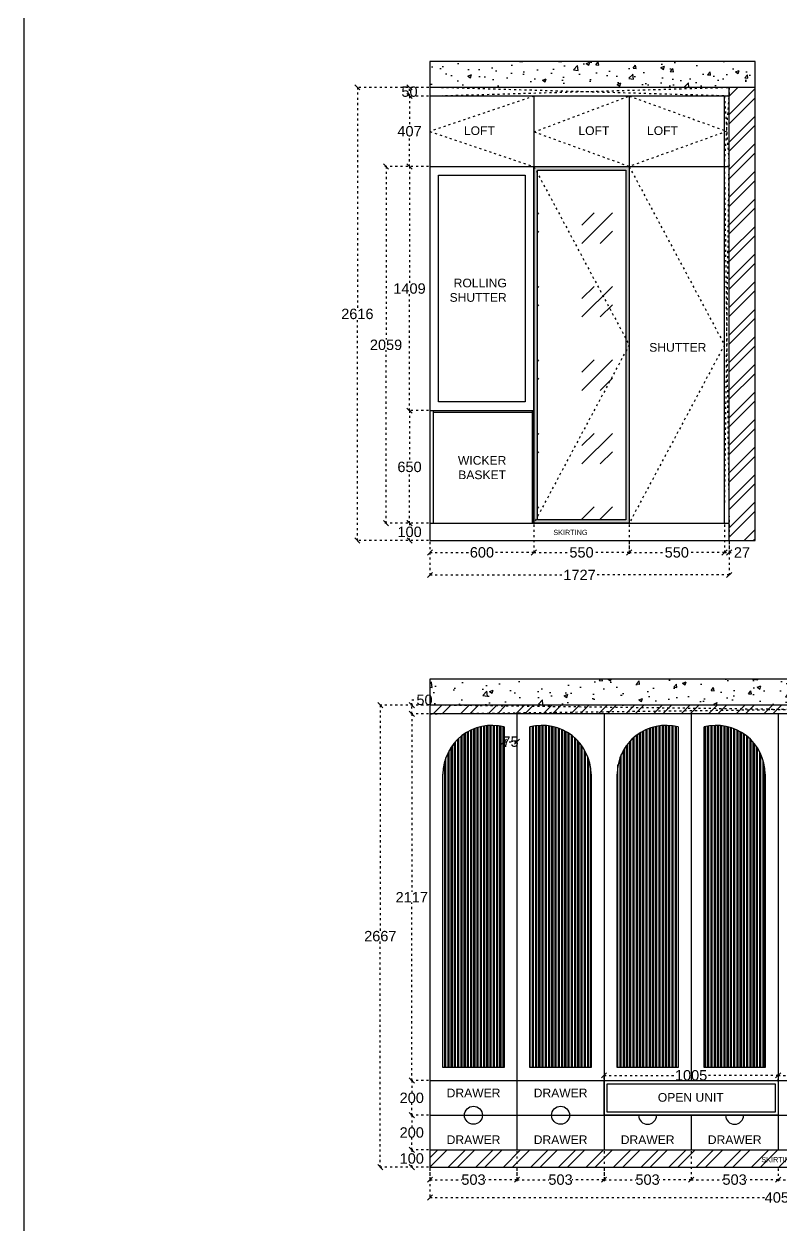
# Model space of a CAD drawing. Header units: millimetres. Extents: x 221542 to 643377, y 20779 to 241923.
# Drawn here: x 268734 to 273104, y 112704 to 119637 of the extents above; entities that cross this region are included whole.
import ezdxf

# ---------------------------------------------------------------- set-up
doc = ezdxf.new("R2010")
doc.units = ezdxf.units.MM
doc.header["$MEASUREMENT"] = 0
doc.linetypes.add('ACAD_ISO03W100', pattern=[30, 12, -18])
doc.layers.add('Walls', color=253, linetype='Continuous')
doc.styles.get("Standard").update_dxf_attribs({"font": 'arial.ttf'})
doc.dimstyles.get("Standard").update_dxf_attribs({"dimtxt": 60, "dimasz": 30, "dimexe": 7.75, "dimexo": 8.13, "dimgap": 0.63, "dimtad": 0, "dimtih": 1, "dimtoh": 1, "dimdec": 0, "dimzin": 0, "dimtxsty": 'Standard', "dimblk": 'OBLIQUE', "dimcen": 2.25, "dimclrd": 1, "dimclre": 1, "dimclrt": 1, "dimadec": 0, "dimazin": 0, "dimtfac": 1, "dimtdec": 0, "dimtofl": 0, "dimtmove": 0, "dimatfit": 3, "dimfxl": 1, "dimtolj": 1, "dimtzin": 0, "dimlwd": 30, "dimarcsym": 0})
pattern_1 = [(50, (0, 0), (215.17805, -18.82564), [22.5, -247.5]), (355, (0, 0), (-41.6254, 225.65764), [18, -198]), (100.451444, (17.93, -1.57), (173.55265, 206.832), [19.12206, -210.34263]), (46.1842, (0, 60), (320.1724, -49.65578), [33.75, -371.25]), (96.63564, (26.68, 55.86), (280.39858, 292.23558), [28.6831, -315.51413]), (351.18416, (0, 60), (280.3986, 292.23558), [27, -297]), (21, (30, 45), (179.07212, -120.78567), [22.5, -247.5]), (326, (30, 45), (72.9946, 217.54501), [18, -198]), (71.451445, (44.92, 34.93), (252.06671, 96.75935), [19.12206, -210.34263]), (37.5, (0, 0), (3.647957, 99.868156), [0, -195.6, 0, -201, 0, -198.75]), (7.5, (0, 0), (78.92086, 118.323514), [0, -114.6, 0, -191.1, 0, -75.75]), (327.5, (-66.9, 0), (160.14673, -6.766462), [0, -75, 0, -234, 0, -310.5]), (317.5, (-96.9, 0), (174.95585, 30.031495), [0, -97.5, 0, -155.4, 0, -220.5])]

# ---------------------------------------------------------------- blocks, each defined once
blk = doc.blocks.new('_Oblique')
at = {"color": 0, "linetype": 'ByBlock', "lineweight": -2}
blk.add_line((-0.5, -0.5), (0.5, 0.5), dxfattribs=at)
blk = doc.blocks.new('*D631')
at = {"layer": 'Defpoints', "color": 0, "linetype": 'ACAD_ISO03W100', "transparency": 16777216}
for p in [(270959, 118814), (271077, 118814), (271077, 117405)]:
    blk.add_point(p, dxfattribs=at)
at = {"layer": 'Walls', "color": 1, "linetype": 'ACAD_ISO03W100', "lineweight": -2, "transparency": 16777216}
for p, q in [((271068.9, 118814), (270951.3, 118814)), ((271068.9, 117405), (270951.3, 117405))]:
    blk.add_line(p, q, dxfattribs=at)
at = {"layer": 'Walls', "color": 1, "linetype": 'ACAD_ISO03W100', "lineweight": 30, "transparency": 16777216}
for p, q in [((270959, 118814), (270959, 118140.8)), ((270959, 117405), (270959, 118078.2))]:
    blk.add_line(p, q, dxfattribs=at)
at = {"layer": 'Walls', "color": 1, "linetype": 'ACAD_ISO03W100', "lineweight": 30, "transparency": 16777216, "xscale": 30, "yscale": 30, "zscale": 30}
for p, rotation in [((270959, 118814), 90), ((270959, 117405), 270)]:
    blk.add_blockref('_Oblique', p, dxfattribs=dict(at, rotation=rotation))
at = {"layer": 'Walls', "color": 1, "linetype": 'ACAD_ISO03W100', "transparency": 16777216, "insert": (270959, 118109.5), "char_height": 60, "attachment_point": 5}
blk.add_mtext('\\A1;1409', dxfattribs=at)
blk = doc.blocks.new('*D632')
at = {"layer": 'Defpoints', "color": 0, "linetype": 'ACAD_ISO03W100', "transparency": 16777216}
for p in [(271077, 117405), (270959, 116755), (271077, 116755)]:
    blk.add_point(p, dxfattribs=at)
at = {"layer": 'Walls', "color": 1, "linetype": 'ACAD_ISO03W100', "lineweight": -2, "transparency": 16777216}
for p, q in [((271068.9, 117405), (270951.3, 117405)), ((271068.9, 116755), (270951.3, 116755))]:
    blk.add_line(p, q, dxfattribs=at)
at = {"layer": 'Walls', "color": 1, "linetype": 'ACAD_ISO03W100', "lineweight": 30, "transparency": 16777216}
for p, q in [((270959, 117405), (270959, 117111.3)), ((270959, 116755), (270959, 117048.7))]:
    blk.add_line(p, q, dxfattribs=at)
at = {"layer": 'Walls', "color": 1, "linetype": 'ACAD_ISO03W100', "lineweight": 30, "transparency": 16777216, "xscale": 30, "yscale": 30, "zscale": 30}
for p, rotation in [((270959, 117405), 90), ((270959, 116755), 270)]:
    blk.add_blockref('_Oblique', p, dxfattribs=dict(at, rotation=rotation))
at = {"layer": 'Walls', "color": 1, "linetype": 'ACAD_ISO03W100', "transparency": 16777216, "insert": (270959, 117080), "char_height": 60, "attachment_point": 5}
blk.add_mtext('\\A1;650', dxfattribs=at)
blk = doc.blocks.new('*D633')
at = {"layer": 'Defpoints', "color": 0, "linetype": 'ACAD_ISO03W100', "transparency": 16777216}
for p in [(271077, 116755), (270959.5, 116655), (271077, 116655)]:
    blk.add_point(p, dxfattribs=at)
at = {"layer": 'Walls', "color": 1, "linetype": 'ACAD_ISO03W100', "lineweight": -2, "transparency": 16777216}
for p, q in [((271068.9, 116755), (270951.8, 116755)), ((271068.9, 116655), (270951.8, 116655))]:
    blk.add_line(p, q, dxfattribs=at)
at = {"layer": 'Walls', "color": 1, "linetype": 'ACAD_ISO03W100', "lineweight": 30, "transparency": 16777216}
for p, q in [((270959.5, 116755), (270959.5, 116736.3)), ((270959.5, 116655), (270959.5, 116673.7))]:
    blk.add_line(p, q, dxfattribs=at)
at = {"layer": 'Walls', "color": 1, "linetype": 'ACAD_ISO03W100', "lineweight": 30, "transparency": 16777216, "xscale": 30, "yscale": 30, "zscale": 30}
for p, rotation in [((270959.5, 116755), 90), ((270959.5, 116655), 270)]:
    blk.add_blockref('_Oblique', p, dxfattribs=dict(at, rotation=rotation))
at = {"layer": 'Walls', "color": 1, "linetype": 'ACAD_ISO03W100', "transparency": 16777216, "insert": (270959.5, 116705), "char_height": 60, "attachment_point": 5}
blk.add_mtext('\\A1;100', dxfattribs=at)
blk = doc.blocks.new('*D634')
at = {"layer": 'Defpoints', "color": 0, "linetype": 'ACAD_ISO03W100', "transparency": 16777216}
for p in [(271677, 116755), (271077, 116655), (271677, 116586.5)]:
    blk.add_point(p, dxfattribs=at)
at = {"layer": 'Walls', "color": 1, "linetype": 'ACAD_ISO03W100', "lineweight": -2, "transparency": 16777216}
for p, q in [((271677, 116746.9), (271677, 116578.8)), ((271077, 116646.9), (271077, 116578.8))]:
    blk.add_line(p, q, dxfattribs=at)
at = {"layer": 'Walls', "color": 1, "linetype": 'ACAD_ISO03W100', "lineweight": 30, "transparency": 16777216}
for p, q in [((271077, 116586.5), (271310, 116586.5)), ((271677, 116586.5), (271444, 116586.5))]:
    blk.add_line(p, q, dxfattribs=at)
at = {"layer": 'Walls', "color": 1, "linetype": 'ACAD_ISO03W100', "lineweight": 30, "transparency": 16777216, "xscale": 30, "yscale": 30, "zscale": 30, "rotation": 180}
blk.add_blockref('_Oblique', (271077, 116586.5), dxfattribs=at)
at = {"layer": 'Walls', "color": 1, "linetype": 'ACAD_ISO03W100', "lineweight": 30, "transparency": 16777216, "xscale": 30, "yscale": 30, "zscale": 30}
blk.add_blockref('_Oblique', (271677, 116586.5), dxfattribs=at)
at = {"layer": 'Walls', "color": 1, "linetype": 'ACAD_ISO03W100', "transparency": 16777216, "insert": (271377, 116586.5), "char_height": 60, "attachment_point": 5}
blk.add_mtext('\\A1;600', dxfattribs=at)
blk = doc.blocks.new('*D635')
at = {"layer": 'Defpoints', "color": 0, "linetype": 'ACAD_ISO03W100', "transparency": 16777216}
for p in [(271677, 116755), (272227, 116755), (272227, 116586.5)]:
    blk.add_point(p, dxfattribs=at)
at = {"layer": 'Walls', "color": 1, "linetype": 'ACAD_ISO03W100', "lineweight": -2, "transparency": 16777216}
for p, q in [((271677, 116746.9), (271677, 116578.8)), ((272227, 116746.9), (272227, 116578.8))]:
    blk.add_line(p, q, dxfattribs=at)
at = {"layer": 'Walls', "color": 1, "linetype": 'ACAD_ISO03W100', "lineweight": 30, "transparency": 16777216}
for p, q in [((271677, 116586.5), (271885.2, 116586.5)), ((272227, 116586.5), (272018.8, 116586.5))]:
    blk.add_line(p, q, dxfattribs=at)
at = {"layer": 'Walls', "color": 1, "linetype": 'ACAD_ISO03W100', "lineweight": 30, "transparency": 16777216, "xscale": 30, "yscale": 30, "zscale": 30, "rotation": 180}
blk.add_blockref('_Oblique', (271677, 116586.5), dxfattribs=at)
at = {"layer": 'Walls', "color": 1, "linetype": 'ACAD_ISO03W100', "lineweight": 30, "transparency": 16777216, "xscale": 30, "yscale": 30, "zscale": 30}
blk.add_blockref('_Oblique', (272227, 116586.5), dxfattribs=at)
at = {"layer": 'Walls', "color": 1, "linetype": 'ACAD_ISO03W100', "transparency": 16777216, "insert": (271952, 116586.5), "char_height": 60, "attachment_point": 5}
blk.add_mtext('\\A1;550', dxfattribs=at)
blk = doc.blocks.new('*D636')
at = {"layer": 'Defpoints', "color": 0, "linetype": 'ACAD_ISO03W100', "transparency": 16777216}
for p in [(272777, 116755), (272227, 116655), (272777, 116586.5)]:
    blk.add_point(p, dxfattribs=at)
at = {"layer": 'Walls', "color": 1, "linetype": 'ACAD_ISO03W100', "lineweight": -2, "transparency": 16777216}
for p, q in [((272777, 116746.9), (272777, 116578.8)), ((272227, 116646.9), (272227, 116578.8))]:
    blk.add_line(p, q, dxfattribs=at)
at = {"layer": 'Walls', "color": 1, "linetype": 'ACAD_ISO03W100', "lineweight": 30, "transparency": 16777216}
for p, q in [((272227, 116586.5), (272435.2, 116586.5)), ((272777, 116586.5), (272568.8, 116586.5))]:
    blk.add_line(p, q, dxfattribs=at)
at = {"layer": 'Walls', "color": 1, "linetype": 'ACAD_ISO03W100', "lineweight": 30, "transparency": 16777216, "xscale": 30, "yscale": 30, "zscale": 30, "rotation": 180}
blk.add_blockref('_Oblique', (272227, 116586.5), dxfattribs=at)
at = {"layer": 'Walls', "color": 1, "linetype": 'ACAD_ISO03W100', "lineweight": 30, "transparency": 16777216, "xscale": 30, "yscale": 30, "zscale": 30}
blk.add_blockref('_Oblique', (272777, 116586.5), dxfattribs=at)
at = {"layer": 'Walls', "color": 1, "linetype": 'ACAD_ISO03W100', "transparency": 16777216, "insert": (272502, 116586.5), "char_height": 60, "attachment_point": 5}
blk.add_mtext('\\A1;550', dxfattribs=at)
blk = doc.blocks.new('*D637')
at = {"layer": 'Defpoints', "color": 0, "linetype": 'ACAD_ISO03W100', "transparency": 16777216}
for p in [(272777, 116755), (272804, 116755), (272804, 116586.5)]:
    blk.add_point(p, dxfattribs=at)
at = {"layer": 'Walls', "color": 1, "linetype": 'ACAD_ISO03W100', "lineweight": -2, "transparency": 16777216}
for p, q in [((272777, 116746.9), (272777, 116578.8)), ((272804, 116746.9), (272804, 116578.8))]:
    blk.add_line(p, q, dxfattribs=at)
at = {"layer": 'Walls', "color": 1, "linetype": 'ACAD_ISO03W100', "lineweight": 30, "transparency": 16777216}
for p, q in [((272777, 116586.5), (272804, 116586.5)), ((272804, 116586.5), (272834, 116586.5))]:
    blk.add_line(p, q, dxfattribs=at)
at = {"layer": 'Walls', "color": 1, "linetype": 'ACAD_ISO03W100', "lineweight": 30, "transparency": 16777216, "xscale": 30, "yscale": 30, "zscale": 30, "rotation": 180}
blk.add_blockref('_Oblique', (272777, 116586.5), dxfattribs=at)
at = {"layer": 'Walls', "color": 1, "linetype": 'ACAD_ISO03W100', "lineweight": 30, "transparency": 16777216, "xscale": 30, "yscale": 30, "zscale": 30}
blk.add_blockref('_Oblique', (272804, 116586.5), dxfattribs=at)
at = {"layer": 'Walls', "color": 1, "linetype": 'ACAD_ISO03W100', "transparency": 16777216, "insert": (272878.1, 116586.5), "char_height": 60, "attachment_point": 5}
blk.add_mtext('\\A1;27', dxfattribs=at)
blk = doc.blocks.new('*D638')
at = {"layer": 'Defpoints', "color": 0, "linetype": 'ACAD_ISO03W100', "transparency": 16777216}
for p in [(270959, 119221), (271077, 119221), (271077, 118814)]:
    blk.add_point(p, dxfattribs=at)
at = {"layer": 'Walls', "color": 1, "linetype": 'ACAD_ISO03W100', "lineweight": -2, "transparency": 16777216}
for p, q in [((271068.9, 119221), (270951.3, 119221)), ((271068.9, 118814), (270951.3, 118814))]:
    blk.add_line(p, q, dxfattribs=at)
at = {"layer": 'Walls', "color": 1, "linetype": 'ACAD_ISO03W100', "lineweight": 30, "transparency": 16777216}
for p, q in [((270959, 119221), (270959, 119048.8)), ((270959, 118814), (270959, 118986.2))]:
    blk.add_line(p, q, dxfattribs=at)
at = {"layer": 'Walls', "color": 1, "linetype": 'ACAD_ISO03W100', "lineweight": 30, "transparency": 16777216, "xscale": 30, "yscale": 30, "zscale": 30}
for p, rotation in [((270959, 119221), 90), ((270959, 118814), 270)]:
    blk.add_blockref('_Oblique', p, dxfattribs=dict(at, rotation=rotation))
at = {"layer": 'Walls', "color": 1, "linetype": 'ACAD_ISO03W100', "transparency": 16777216, "insert": (270959, 119017.5), "char_height": 60, "attachment_point": 5}
blk.add_mtext('\\A1;407', dxfattribs=at)
blk = doc.blocks.new('*D639')
at = {"layer": 'Defpoints', "color": 0, "linetype": 'ACAD_ISO03W100', "transparency": 16777216}
for p in [(270959, 119271), (271078.4, 119271), (271077, 119221)]:
    blk.add_point(p, dxfattribs=at)
at = {"layer": 'Walls', "color": 1, "linetype": 'ACAD_ISO03W100', "lineweight": -2, "transparency": 16777216}
for p, q in [((271070.3, 119271), (270951.3, 119271)), ((271068.9, 119221), (270951.3, 119221))]:
    blk.add_line(p, q, dxfattribs=at)
at = {"layer": 'Walls', "color": 1, "linetype": 'ACAD_ISO03W100', "lineweight": 30, "transparency": 16777216}
blk.add_line((270959, 119221), (270959, 119271), dxfattribs=at)
at = {"layer": 'Walls', "color": 1, "linetype": 'ACAD_ISO03W100', "lineweight": 30, "transparency": 16777216, "xscale": 30, "yscale": 30, "zscale": 30}
for p, rotation in [((270959, 119271), 90), ((270959, 119221), 270)]:
    blk.add_blockref('_Oblique', p, dxfattribs=dict(at, rotation=rotation))
at = {"layer": 'Walls', "color": 1, "linetype": 'ACAD_ISO03W100', "transparency": 16777216, "insert": (270959, 119246), "char_height": 60, "attachment_point": 5}
blk.add_mtext('\\A1;50', dxfattribs=at)
blk = doc.blocks.new('*D640')
at = {"layer": 'Defpoints', "color": 0, "linetype": 'ACAD_ISO03W100', "transparency": 16777216}
for p in [(271077, 118814), (270823.5, 116755), (271077, 116755)]:
    blk.add_point(p, dxfattribs=at)
at = {"layer": 'Walls', "color": 1, "linetype": 'ACAD_ISO03W100', "lineweight": -2, "transparency": 16777216}
for p, q in [((271068.9, 118814), (270815.8, 118814)), ((271068.9, 116755), (270815.8, 116755))]:
    blk.add_line(p, q, dxfattribs=at)
at = {"layer": 'Walls', "color": 1, "linetype": 'ACAD_ISO03W100', "lineweight": 30, "transparency": 16777216}
for p, q in [((270823.5, 118814), (270823.5, 117815.8)), ((270823.5, 116755), (270823.5, 117753.2))]:
    blk.add_line(p, q, dxfattribs=at)
at = {"layer": 'Walls', "color": 1, "linetype": 'ACAD_ISO03W100', "lineweight": 30, "transparency": 16777216, "xscale": 30, "yscale": 30, "zscale": 30}
for p, rotation in [((270823.5, 118814), 90), ((270823.5, 116755), 270)]:
    blk.add_blockref('_Oblique', p, dxfattribs=dict(at, rotation=rotation))
at = {"layer": 'Walls', "color": 1, "linetype": 'ACAD_ISO03W100', "transparency": 16777216, "insert": (270823.5, 117784.5), "char_height": 60, "attachment_point": 5}
blk.add_mtext('\\A1;2059', dxfattribs=at)
blk = doc.blocks.new('*D641')
at = {"layer": 'Defpoints', "color": 0, "linetype": 'ACAD_ISO03W100', "transparency": 16777216}
for p in [(270658, 119271), (271077, 119271), (271077, 116655)]:
    blk.add_point(p, dxfattribs=at)
at = {"layer": 'Walls', "color": 1, "linetype": 'ACAD_ISO03W100', "lineweight": -2, "transparency": 16777216}
for p, q in [((271068.9, 119271), (270650.3, 119271)), ((271068.9, 116655), (270650.3, 116655))]:
    blk.add_line(p, q, dxfattribs=at)
at = {"layer": 'Walls', "color": 1, "linetype": 'ACAD_ISO03W100', "lineweight": 30, "transparency": 16777216}
for p, q in [((270658, 119271), (270658, 117994.3)), ((270658, 116655), (270658, 117931.7))]:
    blk.add_line(p, q, dxfattribs=at)
at = {"layer": 'Walls', "color": 1, "linetype": 'ACAD_ISO03W100', "lineweight": 30, "transparency": 16777216, "xscale": 30, "yscale": 30, "zscale": 30}
for p, rotation in [((270658, 119271), 90), ((270658, 116655), 270)]:
    blk.add_blockref('_Oblique', p, dxfattribs=dict(at, rotation=rotation))
at = {"layer": 'Walls', "color": 1, "linetype": 'ACAD_ISO03W100', "transparency": 16777216, "insert": (270658, 117963), "char_height": 60, "attachment_point": 5}
blk.add_mtext('\\A1;2616', dxfattribs=at)
blk = doc.blocks.new('*D653')
at = {"layer": 'Defpoints', "color": 0, "linetype": 'ACAD_ISO03W100', "transparency": 16777216}
for p in [(271077, 116655), (272804, 116655), (272804, 116456.5)]:
    blk.add_point(p, dxfattribs=at)
at = {"layer": 'Walls', "color": 1, "linetype": 'ACAD_ISO03W100', "lineweight": -2, "transparency": 16777216}
for p, q in [((271077, 116646.9), (271077, 116448.8)), ((272804, 116646.9), (272804, 116448.8))]:
    blk.add_line(p, q, dxfattribs=at)
at = {"layer": 'Walls', "color": 1, "linetype": 'ACAD_ISO03W100', "lineweight": 30, "transparency": 16777216}
for p, q in [((271077, 116456.5), (271853.1, 116456.5)), ((272804, 116456.5), (272027.9, 116456.5))]:
    blk.add_line(p, q, dxfattribs=at)
at = {"layer": 'Walls', "color": 1, "linetype": 'ACAD_ISO03W100', "lineweight": 30, "transparency": 16777216, "xscale": 30, "yscale": 30, "zscale": 30, "rotation": 180}
blk.add_blockref('_Oblique', (271077, 116456.5), dxfattribs=at)
at = {"layer": 'Walls', "color": 1, "linetype": 'ACAD_ISO03W100', "lineweight": 30, "transparency": 16777216, "xscale": 30, "yscale": 30, "zscale": 30}
blk.add_blockref('_Oblique', (272804, 116456.5), dxfattribs=at)
at = {"layer": 'Walls', "color": 1, "linetype": 'ACAD_ISO03W100', "transparency": 16777216, "insert": (271940.5, 116456.5), "char_height": 60, "attachment_point": 5}
blk.add_mtext('\\A1;1727', dxfattribs=at)
blk = doc.blocks.new('*D768')
at = {"layer": 'Defpoints', "color": 0, "linetype": 'ACAD_ISO03W100', "transparency": 16777216}
for p in [(270972, 113138), (271077, 113138), (271077, 113038)]:
    blk.add_point(p, dxfattribs=at)
at = {"layer": 'Walls', "color": 1, "linetype": 'ACAD_ISO03W100', "lineweight": -2, "transparency": 16777216}
for p, q in [((271068.9, 113138), (270964.3, 113138)), ((271068.9, 113038), (270964.3, 113038))]:
    blk.add_line(p, q, dxfattribs=at)
at = {"layer": 'Walls', "color": 1, "linetype": 'ACAD_ISO03W100', "lineweight": 30, "transparency": 16777216}
for p, q in [((270972, 113138), (270972, 113119.3)), ((270972, 113038), (270972, 113056.7))]:
    blk.add_line(p, q, dxfattribs=at)
at = {"layer": 'Walls', "color": 1, "linetype": 'ACAD_ISO03W100', "lineweight": 30, "transparency": 16777216, "xscale": 30, "yscale": 30, "zscale": 30}
for p, rotation in [((270972, 113138), 90), ((270972, 113038), 270)]:
    blk.add_blockref('_Oblique', p, dxfattribs=dict(at, rotation=rotation))
at = {"layer": 'Walls', "color": 1, "linetype": 'ACAD_ISO03W100', "transparency": 16777216, "insert": (270972, 113088), "char_height": 60, "attachment_point": 5}
blk.add_mtext('\\A1;100', dxfattribs=at)
blk = doc.blocks.new('*D769')
at = {"layer": 'Defpoints', "color": 0, "linetype": 'ACAD_ISO03W100', "transparency": 16777216}
for p in [(270972, 113338), (271077, 113338), (271077, 113138)]:
    blk.add_point(p, dxfattribs=at)
at = {"layer": 'Walls', "color": 1, "linetype": 'ACAD_ISO03W100', "lineweight": -2, "transparency": 16777216}
for p, q in [((271068.9, 113338), (270964.3, 113338)), ((271068.9, 113138), (270964.3, 113138))]:
    blk.add_line(p, q, dxfattribs=at)
at = {"layer": 'Walls', "color": 1, "linetype": 'ACAD_ISO03W100', "lineweight": 30, "transparency": 16777216}
for p, q in [((270972, 113338), (270972, 113269.3)), ((270972, 113138), (270972, 113206.7))]:
    blk.add_line(p, q, dxfattribs=at)
at = {"layer": 'Walls', "color": 1, "linetype": 'ACAD_ISO03W100', "lineweight": 30, "transparency": 16777216, "xscale": 30, "yscale": 30, "zscale": 30}
for p, rotation in [((270972, 113338), 90), ((270972, 113138), 270)]:
    blk.add_blockref('_Oblique', p, dxfattribs=dict(at, rotation=rotation))
at = {"layer": 'Walls', "color": 1, "linetype": 'ACAD_ISO03W100', "transparency": 16777216, "insert": (270972, 113238), "char_height": 60, "attachment_point": 5}
blk.add_mtext('\\A1;200', dxfattribs=at)
blk = doc.blocks.new('*D770')
at = {"layer": 'Defpoints', "color": 0, "linetype": 'ACAD_ISO03W100', "transparency": 16777216}
for p in [(270972, 113538), (271077, 113538), (271077, 113338)]:
    blk.add_point(p, dxfattribs=at)
at = {"layer": 'Walls', "color": 1, "linetype": 'ACAD_ISO03W100', "lineweight": -2, "transparency": 16777216}
for p, q in [((271068.9, 113538), (270964.3, 113538)), ((271068.9, 113338), (270964.3, 113338))]:
    blk.add_line(p, q, dxfattribs=at)
at = {"layer": 'Walls', "color": 1, "linetype": 'ACAD_ISO03W100', "lineweight": 30, "transparency": 16777216}
for p, q in [((270972, 113538), (270972, 113469.3)), ((270972, 113338), (270972, 113406.7))]:
    blk.add_line(p, q, dxfattribs=at)
at = {"layer": 'Walls', "color": 1, "linetype": 'ACAD_ISO03W100', "lineweight": 30, "transparency": 16777216, "xscale": 30, "yscale": 30, "zscale": 30}
for p, rotation in [((270972, 113538), 90), ((270972, 113338), 270)]:
    blk.add_blockref('_Oblique', p, dxfattribs=dict(at, rotation=rotation))
at = {"layer": 'Walls', "color": 1, "linetype": 'ACAD_ISO03W100', "transparency": 16777216, "insert": (270972, 113438), "char_height": 60, "attachment_point": 5}
blk.add_mtext('\\A1;200', dxfattribs=at)
blk = doc.blocks.new('*D771')
at = {"layer": 'Defpoints', "color": 0, "linetype": 'ACAD_ISO03W100', "transparency": 16777216}
for p in [(270972, 115655), (271077, 115655), (271077, 113538)]:
    blk.add_point(p, dxfattribs=at)
at = {"layer": 'Walls', "color": 1, "linetype": 'ACAD_ISO03W100', "lineweight": -2, "transparency": 16777216}
for p, q in [((271068.9, 115655), (270964.3, 115655)), ((271068.9, 113538), (270964.3, 113538))]:
    blk.add_line(p, q, dxfattribs=at)
at = {"layer": 'Walls', "color": 1, "linetype": 'ACAD_ISO03W100', "lineweight": 30, "transparency": 16777216}
for p, q in [((270972, 115655), (270972, 114627.3)), ((270972, 113538), (270972, 114565.7))]:
    blk.add_line(p, q, dxfattribs=at)
at = {"layer": 'Walls', "color": 1, "linetype": 'ACAD_ISO03W100', "lineweight": 30, "transparency": 16777216, "xscale": 30, "yscale": 30, "zscale": 30}
for p, rotation in [((270972, 115655), 90), ((270972, 113538), 270)]:
    blk.add_blockref('_Oblique', p, dxfattribs=dict(at, rotation=rotation))
at = {"layer": 'Walls', "color": 1, "linetype": 'ACAD_ISO03W100', "transparency": 16777216, "insert": (270972, 114596.5), "char_height": 60, "attachment_point": 5}
blk.add_mtext('\\A1;2117', dxfattribs=at)
blk = doc.blocks.new('*D772')
at = {"layer": 'Defpoints', "color": 0, "linetype": 'ACAD_ISO03W100', "transparency": 16777216}
for p in [(270972, 115705), (271077, 115705), (271077, 115655)]:
    blk.add_point(p, dxfattribs=at)
at = {"layer": 'Walls', "color": 1, "linetype": 'ACAD_ISO03W100', "lineweight": -2, "transparency": 16777216}
for p, q in [((271068.87, 115705), (270964.25, 115705)), ((271068.87, 115655), (270964.25, 115655))]:
    blk.add_line(p, q, dxfattribs=at)
at = {"layer": 'Walls', "color": 1, "linetype": 'ACAD_ISO03W100', "lineweight": 30, "transparency": 16777216}
for p, q in [((270972, 115705), (270972, 115735)), ((270972, 115735), (271002, 115735)), ((270972, 115655), (270972, 115705))]:
    blk.add_line(p, q, dxfattribs=at)
at = {"layer": 'Walls', "color": 1, "linetype": 'ACAD_ISO03W100', "lineweight": 30, "transparency": 16777216, "xscale": 30, "yscale": 30, "zscale": 30}
for p, rotation in [((270972, 115705), 90), ((270972, 115655), 270)]:
    blk.add_blockref('_Oblique', p, dxfattribs=dict(at, rotation=rotation))
at = {"layer": 'Walls', "color": 1, "linetype": 'ACAD_ISO03W100', "transparency": 16777216, "insert": (271045.50176, 115735), "char_height": 60, "attachment_point": 5}
blk.add_mtext('\\A1;50', dxfattribs=at)
blk = doc.blocks.new('*D773')
at = {"layer": 'Defpoints', "color": 0, "linetype": 'ACAD_ISO03W100', "transparency": 16777216}
for p in [(270790.5, 115705), (271077, 115705), (271077, 113038)]:
    blk.add_point(p, dxfattribs=at)
at = {"layer": 'Walls', "color": 1, "linetype": 'ACAD_ISO03W100', "lineweight": -2, "transparency": 16777216}
for p, q in [((271068.9, 115705), (270782.8, 115705)), ((271068.9, 113038), (270782.8, 113038))]:
    blk.add_line(p, q, dxfattribs=at)
at = {"layer": 'Walls', "color": 1, "linetype": 'ACAD_ISO03W100', "lineweight": 30, "transparency": 16777216}
for p, q in [((270790.5, 115705), (270790.5, 114402.8)), ((270790.5, 113038), (270790.5, 114340.2))]:
    blk.add_line(p, q, dxfattribs=at)
at = {"layer": 'Walls', "color": 1, "linetype": 'ACAD_ISO03W100', "lineweight": 30, "transparency": 16777216, "xscale": 30, "yscale": 30, "zscale": 30}
for p, rotation in [((270790.5, 115705), 90), ((270790.5, 113038), 270)]:
    blk.add_blockref('_Oblique', p, dxfattribs=dict(at, rotation=rotation))
at = {"layer": 'Walls', "color": 1, "linetype": 'ACAD_ISO03W100', "transparency": 16777216, "insert": (270790.5, 114371.5), "char_height": 60, "attachment_point": 5}
blk.add_mtext('\\A1;2667', dxfattribs=at)
blk = doc.blocks.new('*D774')
at = {"layer": 'Defpoints', "color": 0, "linetype": 'ACAD_ISO03W100', "transparency": 16777216}
for p in [(271077, 113138), (271579.5, 113138), (271579.5, 112966)]:
    blk.add_point(p, dxfattribs=at)
at = {"layer": 'Walls', "color": 1, "linetype": 'ACAD_ISO03W100', "lineweight": -2, "transparency": 16777216}
for p, q in [((271077, 113129.9), (271077, 112958.2)), ((271579.5, 113129.9), (271579.5, 112958.2))]:
    blk.add_line(p, q, dxfattribs=at)
at = {"layer": 'Walls', "color": 1, "linetype": 'ACAD_ISO03W100', "lineweight": 30, "transparency": 16777216}
for p, q in [((271077, 112966), (271261.3, 112966)), ((271579.5, 112966), (271395.2, 112966))]:
    blk.add_line(p, q, dxfattribs=at)
at = {"layer": 'Walls', "color": 1, "linetype": 'ACAD_ISO03W100', "lineweight": 30, "transparency": 16777216, "xscale": 30, "yscale": 30, "zscale": 30, "rotation": 180}
blk.add_blockref('_Oblique', (271077, 112966), dxfattribs=at)
at = {"layer": 'Walls', "color": 1, "linetype": 'ACAD_ISO03W100', "lineweight": 30, "transparency": 16777216, "xscale": 30, "yscale": 30, "zscale": 30}
blk.add_blockref('_Oblique', (271579.5, 112966), dxfattribs=at)
at = {"layer": 'Walls', "color": 1, "linetype": 'ACAD_ISO03W100', "transparency": 16777216, "insert": (271328.3, 112966), "char_height": 60, "attachment_point": 5}
blk.add_mtext('\\A1;503', dxfattribs=at)
blk = doc.blocks.new('*D775')
at = {"layer": 'Defpoints', "color": 0, "linetype": 'ACAD_ISO03W100', "transparency": 16777216}
for p in [(272082, 113138), (271579.5, 113038), (271579.5, 112966)]:
    blk.add_point(p, dxfattribs=at)
at = {"layer": 'Walls', "color": 1, "linetype": 'ACAD_ISO03W100', "lineweight": -2, "transparency": 16777216}
for p, q in [((272082, 113129.9), (272082, 112958.2)), ((271579.5, 113029.9), (271579.5, 112958.2))]:
    blk.add_line(p, q, dxfattribs=at)
at = {"layer": 'Walls', "color": 1, "linetype": 'ACAD_ISO03W100', "lineweight": 30, "transparency": 16777216}
for p, q in [((271579.5, 112966), (271763.8, 112966)), ((272082, 112966), (271897.7, 112966))]:
    blk.add_line(p, q, dxfattribs=at)
at = {"layer": 'Walls', "color": 1, "linetype": 'ACAD_ISO03W100', "lineweight": 30, "transparency": 16777216, "xscale": 30, "yscale": 30, "zscale": 30, "rotation": 180}
blk.add_blockref('_Oblique', (271579.5, 112966), dxfattribs=at)
at = {"layer": 'Walls', "color": 1, "linetype": 'ACAD_ISO03W100', "lineweight": 30, "transparency": 16777216, "xscale": 30, "yscale": 30, "zscale": 30}
blk.add_blockref('_Oblique', (272082, 112966), dxfattribs=at)
at = {"layer": 'Walls', "color": 1, "linetype": 'ACAD_ISO03W100', "transparency": 16777216, "insert": (271830.8, 112966), "char_height": 60, "attachment_point": 5}
blk.add_mtext('\\A1;503', dxfattribs=at)
blk = doc.blocks.new('*D776')
at = {"layer": 'Defpoints', "color": 0, "linetype": 'ACAD_ISO03W100', "transparency": 16777216}
for p in [(272584.5, 113138), (272082, 113038), (272584.5, 112966)]:
    blk.add_point(p, dxfattribs=at)
at = {"layer": 'Walls', "color": 1, "linetype": 'ACAD_ISO03W100', "lineweight": -2, "transparency": 16777216}
for p, q in [((272584.5, 113129.9), (272584.5, 112958.2)), ((272082, 113029.9), (272082, 112958.2))]:
    blk.add_line(p, q, dxfattribs=at)
at = {"layer": 'Walls', "color": 1, "linetype": 'ACAD_ISO03W100', "lineweight": 30, "transparency": 16777216}
for p, q in [((272082, 112966), (272266.3, 112966)), ((272584.5, 112966), (272400.2, 112966))]:
    blk.add_line(p, q, dxfattribs=at)
at = {"layer": 'Walls', "color": 1, "linetype": 'ACAD_ISO03W100', "lineweight": 30, "transparency": 16777216, "xscale": 30, "yscale": 30, "zscale": 30, "rotation": 180}
blk.add_blockref('_Oblique', (272082, 112966), dxfattribs=at)
at = {"layer": 'Walls', "color": 1, "linetype": 'ACAD_ISO03W100', "lineweight": 30, "transparency": 16777216, "xscale": 30, "yscale": 30, "zscale": 30}
blk.add_blockref('_Oblique', (272584.5, 112966), dxfattribs=at)
at = {"layer": 'Walls', "color": 1, "linetype": 'ACAD_ISO03W100', "transparency": 16777216, "insert": (272333.3, 112966), "char_height": 60, "attachment_point": 5}
blk.add_mtext('\\A1;503', dxfattribs=at)
blk = doc.blocks.new('*D777')
at = {"layer": 'Defpoints', "color": 0, "linetype": 'ACAD_ISO03W100', "transparency": 16777216}
for p in [(272584.5, 113138), (273087, 113038), (273087, 112966)]:
    blk.add_point(p, dxfattribs=at)
at = {"layer": 'Walls', "color": 1, "linetype": 'ACAD_ISO03W100', "lineweight": -2, "transparency": 16777216}
for p, q in [((272584.5, 113129.9), (272584.5, 112958.2)), ((273087, 113029.9), (273087, 112958.2))]:
    blk.add_line(p, q, dxfattribs=at)
at = {"layer": 'Walls', "color": 1, "linetype": 'ACAD_ISO03W100', "lineweight": 30, "transparency": 16777216}
for p, q in [((272584.5, 112966), (272768.8, 112966)), ((273087, 112966), (272902.7, 112966))]:
    blk.add_line(p, q, dxfattribs=at)
at = {"layer": 'Walls', "color": 1, "linetype": 'ACAD_ISO03W100', "lineweight": 30, "transparency": 16777216, "xscale": 30, "yscale": 30, "zscale": 30, "rotation": 180}
blk.add_blockref('_Oblique', (272584.5, 112966), dxfattribs=at)
at = {"layer": 'Walls', "color": 1, "linetype": 'ACAD_ISO03W100', "lineweight": 30, "transparency": 16777216, "xscale": 30, "yscale": 30, "zscale": 30}
blk.add_blockref('_Oblique', (273087, 112966), dxfattribs=at)
at = {"layer": 'Walls', "color": 1, "linetype": 'ACAD_ISO03W100', "transparency": 16777216, "insert": (272835.8, 112966), "char_height": 60, "attachment_point": 5}
blk.add_mtext('\\A1;503', dxfattribs=at)
blk = doc.blocks.new('*D778')
at = {"layer": 'Defpoints', "color": 0, "linetype": 'ACAD_ISO03W100', "transparency": 16777216}
for p in [(273590.5, 113138), (273087, 113038), (273590.5, 112966)]:
    blk.add_point(p, dxfattribs=at)
at = {"layer": 'Walls', "color": 1, "linetype": 'ACAD_ISO03W100', "lineweight": -2, "transparency": 16777216}
for p, q in [((273590.5, 113129.87), (273590.5, 112958.25)), ((273087, 113029.87), (273087, 112958.25))]:
    blk.add_line(p, q, dxfattribs=at)
at = {"layer": 'Walls', "color": 1, "linetype": 'ACAD_ISO03W100', "lineweight": 30, "transparency": 16777216}
for p, q in [((273087, 112966), (273271.960382, 112966)), ((273590.5, 112966), (273405.539618, 112966))]:
    blk.add_line(p, q, dxfattribs=at)
at = {"layer": 'Walls', "color": 1, "linetype": 'ACAD_ISO03W100', "lineweight": 30, "transparency": 16777216, "xscale": 30, "yscale": 30, "zscale": 30, "rotation": 180}
blk.add_blockref('_Oblique', (273087, 112966), dxfattribs=at)
at = {"layer": 'Walls', "color": 1, "linetype": 'ACAD_ISO03W100', "lineweight": 30, "transparency": 16777216, "xscale": 30, "yscale": 30, "zscale": 30}
blk.add_blockref('_Oblique', (273590.5, 112966), dxfattribs=at)
at = {"layer": 'Walls', "color": 1, "linetype": 'ACAD_ISO03W100', "transparency": 16777216, "insert": (273338.75, 112966), "char_height": 60, "attachment_point": 5}
blk.add_mtext('\\A1;504', dxfattribs=at)
blk = doc.blocks.new('*D783')
at = {"layer": 'Defpoints', "color": 0, "linetype": 'ACAD_ISO03W100', "transparency": 16777216}
for p in [(271077, 113038), (275129, 113038), (275129, 112863)]:
    blk.add_point(p, dxfattribs=at)
at = {"layer": 'Walls', "color": 1, "linetype": 'ACAD_ISO03W100', "lineweight": -2, "transparency": 16777216}
for p, q in [((271077, 113029.9), (271077, 112855.2)), ((275129, 113029.9), (275129, 112855.2))]:
    blk.add_line(p, q, dxfattribs=at)
at = {"layer": 'Walls', "color": 1, "linetype": 'ACAD_ISO03W100', "lineweight": 30, "transparency": 16777216}
for p, q in [((271077, 112863), (273011.9, 112863)), ((275129, 112863), (273194.1, 112863))]:
    blk.add_line(p, q, dxfattribs=at)
at = {"layer": 'Walls', "color": 1, "linetype": 'ACAD_ISO03W100', "lineweight": 30, "transparency": 16777216, "xscale": 30, "yscale": 30, "zscale": 30, "rotation": 180}
blk.add_blockref('_Oblique', (271077, 112863), dxfattribs=at)
at = {"layer": 'Walls', "color": 1, "linetype": 'ACAD_ISO03W100', "lineweight": 30, "transparency": 16777216, "xscale": 30, "yscale": 30, "zscale": 30}
blk.add_blockref('_Oblique', (275129, 112863), dxfattribs=at)
at = {"layer": 'Walls', "color": 1, "linetype": 'ACAD_ISO03W100', "transparency": 16777216, "insert": (273103, 112863), "char_height": 60, "attachment_point": 5}
blk.add_mtext('\\A1;4052', dxfattribs=at)
blk = doc.blocks.new('*D784')
at = {"layer": 'Defpoints', "color": 0, "linetype": 'ACAD_ISO03W100', "transparency": 16777216}
for p in [(271504.5, 115580), (271579.5, 115580), (271579.5, 115494)]:
    blk.add_point(p, dxfattribs=at)
at = {"layer": 'Walls', "color": 1, "linetype": 'ACAD_ISO03W100', "lineweight": -2, "transparency": 16777216}
for p, q in [((271504.5, 115571.87), (271504.5, 115486.25)), ((271579.5, 115571.87), (271579.5, 115486.25))]:
    blk.add_line(p, q, dxfattribs=at)
at = {"layer": 'Walls', "color": 1, "linetype": 'ACAD_ISO03W100', "lineweight": 30, "transparency": 16777216}
blk.add_line((271504.5, 115494), (271579.5, 115494), dxfattribs=at)
at = {"layer": 'Walls', "color": 1, "linetype": 'ACAD_ISO03W100', "lineweight": 30, "transparency": 16777216, "xscale": 30, "yscale": 30, "zscale": 30, "rotation": 180}
blk.add_blockref('_Oblique', (271504.5, 115494), dxfattribs=at)
at = {"layer": 'Walls', "color": 1, "linetype": 'ACAD_ISO03W100', "lineweight": 30, "transparency": 16777216, "xscale": 30, "yscale": 30, "zscale": 30}
blk.add_blockref('_Oblique', (271579.5, 115494), dxfattribs=at)
at = {"layer": 'Walls', "color": 1, "linetype": 'ACAD_ISO03W100', "transparency": 16777216, "insert": (271542, 115494), "char_height": 60, "attachment_point": 5}
blk.add_mtext('\\A1;75', dxfattribs=at)
blk = doc.blocks.new('*D785')
at = {"layer": 'Defpoints', "color": 0, "linetype": 'ACAD_ISO03W100', "transparency": 16777216}
for p in [(273087, 113568), (273087, 113568), (272082, 113538)]:
    blk.add_point(p, dxfattribs=at)
at = {"layer": 'Walls', "color": 1, "linetype": 'ACAD_ISO03W100', "lineweight": -2, "transparency": 16777216}
for p, q in [((272082, 113546.1), (272082, 113575.8)), ((273087, 113576.1), (273087, 113575.8))]:
    blk.add_line(p, q, dxfattribs=at)
at = {"layer": 'Walls', "color": 1, "linetype": 'ACAD_ISO03W100', "lineweight": 30, "transparency": 16777216}
for p, q in [((272082, 113568), (272496.9, 113568)), ((273087, 113568), (272672.1, 113568))]:
    blk.add_line(p, q, dxfattribs=at)
at = {"layer": 'Walls', "color": 1, "linetype": 'ACAD_ISO03W100', "lineweight": 30, "transparency": 16777216, "xscale": 30, "yscale": 30, "zscale": 30, "rotation": 180}
blk.add_blockref('_Oblique', (272082, 113568), dxfattribs=at)
at = {"layer": 'Walls', "color": 1, "linetype": 'ACAD_ISO03W100', "lineweight": 30, "transparency": 16777216, "xscale": 30, "yscale": 30, "zscale": 30}
blk.add_blockref('_Oblique', (273087, 113568), dxfattribs=at)
at = {"layer": 'Walls', "color": 1, "linetype": 'ACAD_ISO03W100', "transparency": 16777216, "insert": (272584.5, 113568), "char_height": 60, "attachment_point": 5}
blk.add_mtext('\\A1;1005', dxfattribs=at)
blk = doc.blocks.new('*D786')
at = {"layer": 'Defpoints', "color": 0, "linetype": 'ACAD_ISO03W100', "transparency": 16777216}
for p in [(274092, 113568), (273087, 113525.5), (274092, 113538)]:
    blk.add_point(p, dxfattribs=at)
at = {"layer": 'Walls', "color": 1, "linetype": 'ACAD_ISO03W100', "lineweight": -2, "transparency": 16777216}
for p, q in [((273087, 113533.6), (273087, 113575.8)), ((274092, 113546.1), (274092, 113575.8))]:
    blk.add_line(p, q, dxfattribs=at)
at = {"layer": 'Walls', "color": 1, "linetype": 'ACAD_ISO03W100', "lineweight": 30, "transparency": 16777216}
for p, q in [((273087, 113568), (273502.9, 113568)), ((274092, 113568), (273678.1, 113568))]:
    blk.add_line(p, q, dxfattribs=at)
at = {"layer": 'Walls', "color": 1, "linetype": 'ACAD_ISO03W100', "lineweight": 30, "transparency": 16777216, "xscale": 30, "yscale": 30, "zscale": 30, "rotation": 180}
blk.add_blockref('_Oblique', (273087, 113568), dxfattribs=at)
at = {"layer": 'Walls', "color": 1, "linetype": 'ACAD_ISO03W100', "lineweight": 30, "transparency": 16777216, "xscale": 30, "yscale": 30, "zscale": 30}
blk.add_blockref('_Oblique', (274092, 113568), dxfattribs=at)
at = {"layer": 'Walls', "color": 1, "linetype": 'ACAD_ISO03W100', "transparency": 16777216, "insert": (273590.5, 113568), "char_height": 60, "attachment_point": 5}
blk.add_mtext('\\A1;1005', dxfattribs=at)

msp = doc.modelspace()

# ---------------------------------------------------------------- hatches: boundary and pattern name
at = {"layer": 'Walls', "linetype": 'ACAD_ISO03W100', "true_color": 0xc7c8ca}
h = msp.add_hatch(dxfattribs=at)
h.set_pattern_fill('AR-CONC', color=9, scale=30)
h.set_pattern_definition(pattern_1)
h.paths.add_polyline_path([(272954, 119421), (271077, 119421), (271077, 119271), (272954, 119271)])
h = msp.add_hatch(dxfattribs=at)
h.set_pattern_fill('ANSI32', color=9, scale=300)
h.paths.add_polyline_path([(272954, 119271), (272804, 119271), (272804, 119221), (272804, 116655), (272954, 116655)])
at = {"layer": 'Walls', "true_color": 0x000000}
h = msp.add_hatch(color=18, dxfattribs=at)
h.dxf.hatch_style = 1
h.paths.add_polyline_path([(272227, 118814), (271677, 118814), (271677, 116755), (272227, 116755)])
h.paths.add_polyline_path([(272207, 116775), (271697, 116775), (271697, 118794), (272207, 118794)], flags=16)
at = {"layer": 'Walls', "true_color": 0xadddf7}
h = msp.add_hatch(dxfattribs=at)
h.set_pattern_fill('GOST_GLASS', color=141, scale=50)
h.set_pattern_definition([(45, (0, 0), (424.26407, 0), [250, -350]), (45, (106.07, 0), (424.26407, 0), [100, -500]), (45, (0, 106.07), (424.26407, 0), [100, -500])])
h.paths.add_polyline_path([(272207, 118794), (271697, 118794), (271697, 116775), (272207, 116775)])
at = {"layer": 'Walls', "linetype": 'ACAD_ISO03W100', "true_color": 0xc7c8ca}
h = msp.add_hatch(dxfattribs=at)
h.set_pattern_fill('AR-CONC', color=9, scale=30)
h.set_pattern_definition(pattern_1)
h.paths.add_polyline_path([(275279, 115855), (271077, 115855), (271077, 115705), (275279, 115705)])
h.paths.add_polyline_path([(270984.2, 115672.7), (271107.4, 115672.7), (271107.4, 115796.4), (270984.2, 115796.4)], flags=9)
h = msp.add_hatch(dxfattribs=at)
h.set_pattern_fill('ANSI32', color=9, scale=300)
h.paths.add_polyline_path([(275279, 115705), (271077, 115705), (271077, 115655), (272082, 115655), (275099, 115655), (275099, 113138), (271077, 113138), (271077, 113038), (275279, 113038)])
h.paths.add_polyline_path([(272980.6, 113050.1), (273193.5, 113050.1), (273193.5, 113112), (272980.6, 113112)], flags=24)
at = {"layer": 'Walls', "linetype": 'ACAD_ISO03W100', "true_color": 0xadddf7}
h = msp.add_hatch(dxfattribs=at)
h.set_pattern_fill('ANSI32', color=141, scale=50, angle=45)
h.paths.add_polyline_path([(271504.5, 115580, 0.490006), (271152, 115303.4), (271152, 113613), (271504.5, 113613)])
h.paths.add_polyline_path([(272007, 115306.7, 0.486398), (271654.5, 115580), (271654.5, 113613), (272007, 113613)])
h.paths.add_polyline_path([(273514.5, 115580, 0.490006), (273162, 115303.4), (273162, 113613), (273514.5, 113613)])
h.paths.add_polyline_path([(274017, 115306.7, 0.486398), (273664.5, 115580), (273664.5, 113613), (274017, 113613)])
at = {"layer": 'Walls', "linetype": 'ACAD_ISO03W100', "true_color": 0xc7c8ca}
h = msp.add_hatch(dxfattribs=at)
h.set_pattern_fill('ANSI32', color=9, scale=50, angle=45)
h.paths.add_polyline_path([(272509.5, 115580, 0.490006), (272157, 115303.4), (272157, 113613), (272509.5, 113613)])
h.paths.add_polyline_path([(273012, 115306.7, 0.486398), (272659.5, 115580), (272659.5, 113613), (273012, 113613)])

# ---------------------------------------------------------------- linework, layer by layer
at = {"layer": 'Walls', "color": 18, "true_color": 0x000000}
for p, q in [((271077, 119421), (271077, 116655)), ((272954, 119421), (271077, 119421)), ((272954, 116655), (272954, 119421)), ((272954, 119271), (271077, 119271)), ((272804, 116655), (272804, 119271)), ((272804, 119221), (271077, 119221)), ((271677, 119221), (271677, 116755)), ((272227, 119221), (272227, 116755)), ((272777, 116755), (272777, 119221)), ((271077, 118814), (272804, 118814)), ((271077, 117405), (271677, 117405)), ((271095, 117405), (271095, 116755)), ((271095, 117396), (271668, 117396)), ((271668, 117405), (271668, 116755)), ((271077, 116755), (272804, 116755)), ((271077, 116655), (272954, 116655)), ((271077, 115855), (271077, 113038)), ((275279, 115855), (271077, 115855)), ((275279, 115705), (271077, 115705)), ((272082, 115655), (271077, 115655)), ((271579.5, 115655), (271579.5, 113138)), ((275129, 115655), (272082, 115655)), ((272082, 115655), (272082, 113138)), ((272584.5, 115655), (272584.5, 113538)), ((273087, 115655), (273087, 113138)), ((271654.5, 113613), (271654.5, 115580)), ((272659.5, 113613), (272659.5, 115580)), ((272007, 115306.7), (272007, 113613)), ((273012, 115306.7), (273012, 113613)), ((272007, 113613), (271654.5, 113613)), ((273012, 113613), (272659.5, 113613)), ((271077, 113538), (275099, 113538)), ((271077, 113338), (275099, 113338)), ((272584.5, 113338), (272584.5, 113138)), ((271077, 113138), (275129, 113138)), ((271077, 113038), (275279, 113038))]:
    msp.add_line(p, q, dxfattribs=at)
for points in [[(268733.5, 129286.5), (303961.5, 129286.5), (303961.5, 107722.5), (268733.5, 107722.5)], [(271677, 118814), (272227, 118814), (272227, 116755), (271677, 116755)], [(271697, 118794), (272207, 118794), (272207, 116775), (271697, 116775)], [(272082, 113538), (273087, 113538), (273087, 113338), (272082, 113338)], [(272100, 113520), (273069, 113520), (273069, 113356), (272100, 113356)]]:
    msp.add_lwpolyline(points, close=True, dxfattribs=at)
at = {"layer": 'Walls', "color": 240, "linetype": 'ACAD_ISO03W100', "true_color": 0xed1f24}
for points in [[(271077, 119221), (272804, 119271), (272804, 119221), (271077, 119271)], [(272777, 118814), (272804, 119221), (272777, 119221), (272804, 118814)], [(272777, 116755), (272804, 118814), (272777, 118814), (272804, 116755)], [(271077, 115655), (275129, 115705), (275129, 115655), (271077, 115705)]]:
    msp.add_lwpolyline(points, dxfattribs=at)
at = {"layer": 'Walls', "color": 9, "linetype": 'ACAD_ISO03W100', "true_color": 0xc7c8ca}
for points in [[(271677, 119221), (271077, 119016.5), (271677, 118814)], [(272227, 119221), (272790.5, 119017.5), (272227, 118814), (271677, 119013.5), (272227, 119221)], [(271677, 118814), (272227, 117784.5), (271677, 116755)], [(272227, 118814), (272777, 117784.5), (272227, 116755)]]:
    msp.add_lwpolyline(points, dxfattribs=at)
at = {"layer": 'Walls', "color": 9, "true_color": 0xc7c8ca}
msp.add_lwpolyline([(271127, 118764), (271627, 118764), (271627, 117455), (271127, 117455)], close=True, dxfattribs=at)
at = {"layer": 'Walls', "color": 18, "true_color": 0x000000}
for points in [[(271504.5, 115580), (271504.5, 113613), (271152, 113613), (271152, 115306.7)], [(272509.5, 115580), (272509.5, 113613), (272157, 113613), (272157, 115306.7)]]:
    msp.add_lwpolyline(points, dxfattribs=at)
for centre in [(271328.3, 113338), (271830.8, 113338)]:
    msp.add_circle(centre, 52, dxfattribs=at)
for centre, radius, start, end in [((271435.5, 115305), 283.5, 75.91338, 179.66618), ((271723.5, 115305), 283.5, 0.33382, 104.08662), ((272440.5, 115305), 283.5, 75.91338, 179.66618), ((272728.5, 115305), 283.5, 0.33382, 104.08662), ((272333.3, 113338), 52, 180, 0), ((272835.8, 113338), 52, 180, 360)]:
    msp.add_arc(centre, radius, start, end, dxfattribs=at)

# ---------------------------------------------------------------- texts
at = {"color": 7, "char_height": 50, "attachment_point": 1}
for s, width, insert in [('LOFT', 282.386, (271273, 119046.2)), ('LOFT', 282.386, (271934, 119046.2)), ('LOFT', 282.386, (272330, 119046.2)), ('ROLLING\\P\\pxqc;SHUTTER', 282.386, (271214, 118166.7)), ('SHUTTER', 282.386, (272343, 117795.2)), ('\\pxqc;WICKER \\PBASKET', 282.386, (271237, 117142.9)), ('DRAWER', 282.386, (271173.5, 113491.7)), ('DRAWER', 282.386, (271676, 113491.7)), ('OPEN UNIT', 405.338, (272392.5, 113466)), ('DRAWER', 282.386, (271173.5, 113221.7)), ('DRAWER', 282.386, (271676, 113221.7)), ('DRAWER', 282.386, (272178.5, 113221.7)), ('DRAWER', 282.386, (272681, 113221.7))]:
    msp.add_mtext_dynamic_manual_height_columns(s, width=width, gutter_width=1213, heights=[0], dxfattribs=dict(at, insert=insert))
at = {"color": 18, "true_color": 0x000000, "char_height": 30, "attachment_point": 1}
for insert in [(271789, 116717), (272990, 113097)]:
    msp.add_mtext_dynamic_manual_height_columns('SKIRTING', width=2764.543, gutter_width=1, heights=[238.1], dxfattribs=dict(at, insert=insert))

# ---------------------------------------------------------------- dimensions: what is measured, and where the dimension line sits
at = {"layer": 'Walls', "color": 9, "linetype": 'ACAD_ISO03W100', "true_color": 0xc7c8ca}
for base, p1, p2, picture, middle in [((270658, 119271), (271077, 116655), (271077, 119271), '*D641', (270658, 117963)), ((270959, 119221), (271077, 118814), (271077, 119221), '*D638', (270959, 119017.5)), ((270823.5, 116755), (271077, 118814), (271077, 116755), '*D640', (270823.5, 117784.5)), ((270972, 115705), (271077, 115655), (271077, 115705), '*D772', (271045.5, 115735)), ((270790.5, 115705), (271077, 113038), (271077, 115705), '*D773', (270790.5, 114371.5)), ((270972, 115655), (271077, 113538), (271077, 115655), '*D771', (270972, 114596.5)), ((270972, 113538), (271077, 113338), (271077, 113538), '*D770', (270972, 113438)), ((270972, 113338), (271077, 113138), (271077, 113338), '*D769', (270972, 113238)), ((270972, 113138), (271077, 113038), (271077, 113138), '*D768', (270972, 113088))]:
    dim = msp.add_linear_dim(base=base, p1=p1, p2=p2, angle=90, dimstyle='Standard', dxfattribs=at)
    dim.commit()
    dim.dimension.update_dxf_attribs({"geometry": picture, "text_midpoint": middle})
dim = msp.add_linear_dim(base=(270959, 119271), p1=(271077, 119221), p2=(271078.4, 119271), angle=90, dimstyle='Standard', dxfattribs=at)
dim.commit()
dim.dimension.update_dxf_attribs({"geometry": '*D639', "text_midpoint": (270959, 119246), "dimtype": 160})
at = {"layer": 'Walls', "color": 18, "linetype": 'ACAD_ISO03W100', "true_color": 0x000000}
for base, p1, p2, picture, middle in [((270959, 118814), (271077, 117405), (271077, 118814), '*D631', (270959, 118109.5)), ((270959, 116755), (271077, 117405), (271077, 116755), '*D632', (270959, 117080)), ((270959.5, 116655), (271077, 116755), (271077, 116655), '*D633', (270959.5, 116705))]:
    dim = msp.add_linear_dim(base=base, p1=p1, p2=p2, angle=90, dimstyle='Standard', dxfattribs=at)
    dim.commit()
    dim.dimension.update_dxf_attribs({"geometry": picture, "text_midpoint": middle})
at = {"layer": 'Walls', "color": 9, "linetype": 'ACAD_ISO03W100', "true_color": 0xc7c8ca}
for base, p1, p2, picture, middle in [((271677, 116586.5), (271077, 116655), (271677, 116755), '*D634', (271377, 116586.5)), ((272227, 116586.5), (271677, 116755), (272227, 116755), '*D635', (271952, 116586.5)), ((272777, 116586.5), (272227, 116655), (272777, 116755), '*D636', (272502, 116586.5)), ((272804, 116586.5), (272777, 116755), (272804, 116755), '*D637', (272878.1, 116586.5)), ((271579.5, 112966), (271077, 113138), (271579.5, 113138), '*D774', (271328.25, 112966)), ((271579.5, 112966), (272082, 113138), (271579.5, 113038), '*D775', (271830.75, 112966)), ((272584.5, 112966), (272082, 113038), (272584.5, 113138), '*D776', (272333.25, 112966)), ((273087, 112966), (272584.5, 113138), (273087, 113038), '*D777', (272835.75, 112966)), ((273590.5, 112966), (273087, 113038), (273590.5, 113138), '*D778', (273338.75, 112966)), ((275129, 112863), (271077, 113038), (275129, 113038), '*D783', (273103, 112863))]:
    dim = msp.add_linear_dim(base=base, p1=p1, p2=p2, dimstyle='Standard', dxfattribs=at)
    dim.commit()
    dim.dimension.update_dxf_attribs({"geometry": picture, "text_midpoint": middle})
at = {"layer": 'Walls', "color": 18, "linetype": 'ACAD_ISO03W100', "true_color": 0x000000}
dim = msp.add_linear_dim(base=(272804, 116456.5), p1=(271077, 116655), p2=(272804, 116655), dimstyle='Standard', dxfattribs=at)
dim.commit()
dim.dimension.update_dxf_attribs({"geometry": '*D653', "text_midpoint": (271940.5, 116456.5)})
at = {"layer": 'Walls', "color": 240, "linetype": 'ACAD_ISO03W100', "true_color": 0xed1f24}
for base, p1, p2, picture, middle in [((271579.5, 115494), (271504.5, 115580), (271579.5, 115580), '*D784', (271542, 115494)), ((274092, 113568), (273087, 113525.5), (274092, 113538), '*D786', (273590.5, 113568))]:
    dim = msp.add_linear_dim(base=base, p1=p1, p2=p2, dimstyle='Standard', dxfattribs=at)
    dim.commit()
    dim.dimension.update_dxf_attribs({"geometry": picture, "text_midpoint": middle, "dimtype": 160})
dim = msp.add_linear_dim(base=(273087, 113568), p1=(272082, 113538), p2=(273087, 113568), dimstyle='Standard', dxfattribs=at)
dim.commit()
dim.dimension.update_dxf_attribs({"geometry": '*D785', "text_midpoint": (272584.5, 113568)})

doc.saveas('drawing.dxf')
